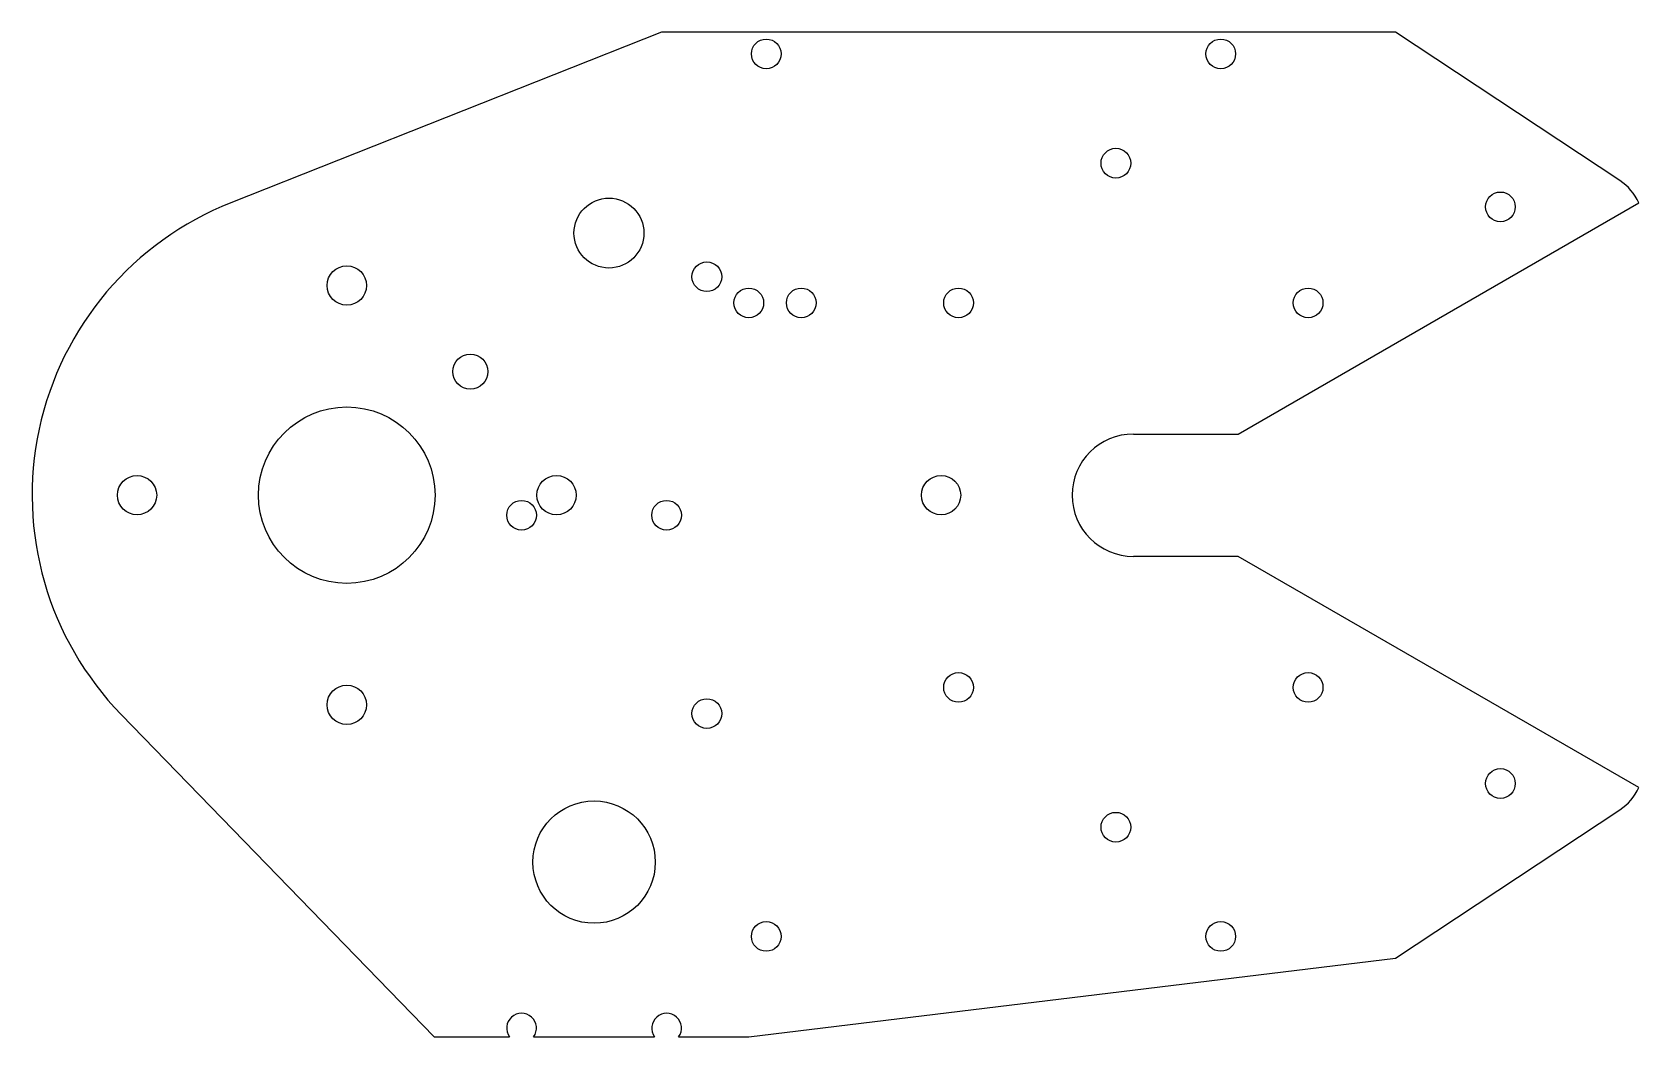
# Model space of a CAD drawing. Header units: millimetres. Extents: x -36 to 148, y -62 to 53.
import ezdxf

# ---------------------------------------------------------------- set-up
doc = ezdxf.new("R2010")
doc.units = ezdxf.units.MM
doc.layers.add('cut', color=7, linetype='Continuous')

msp = doc.modelspace()

# ---------------------------------------------------------------- linework, layer by layer
at = {"layer": 'cut'}
for p, q in [((36, 53), (-13.25, 33.47)), ((120, 53), (36, 53)), ((145.68, 36.01), (120, 53)), ((102, 7), (147.84, 33.47)), ((90, 7), (102, 7)), ((102, -7), (90, -7)), ((147.84, -33.47), (102, -7)), ((-25.8, -25.1), (10, -62)), ((120, -53), (145.68, -36.01)), ((46, -62), (120, -53)), ((10, -62), (18.63, -62)), ((21.37, -62), (35.23, -62)), ((37.97, -62), (46, -62))]:
    msp.add_line(p, q, dxfattribs=at)
for centre, radius in [((48, 50.5), 1.7), ((100, 50.5), 1.7), ((88, 38), 1.7), ((30, 30), 4), ((132, 33), 1.7), ((0, 24), 2.25), ((41.2, 25), 1.7), ((46, 22), 1.7), ((52, 22), 1.7), ((70, 22), 1.7), ((110, 22), 1.7), ((14.14, 14.14), 2), ((0, 0), 10.1), ((-24, 0), 2.25), ((24, 0), 2.25), ((68, 0), 2.25), ((20, -2.3), 1.7), ((36.6, -2.3), 1.7), ((0, -24), 2.25), ((70, -22), 1.7), ((110, -22), 1.7), ((41.2, -25), 1.7), ((132, -33), 1.7), ((28.3, -42), 7), ((88, -38), 1.7), ((48, -50.5), 1.7), ((100, -50.5), 1.7)]:
    msp.add_circle(centre, radius, dxfattribs=at)
for centre, radius, start, end in [((142.37, 31), 6, -335.7207, -303.4517), ((0, 0), 36, -248.4003, -135.7879), ((90, 0), 7, -270, -90), ((142.37, -31), 6, -416.5483, -384.2793), ((20, -61), 1.7, 323.9681, 576.0319), ((36.6, -61), 1.7, 323.9681, 576.0319)]:
    msp.add_arc(centre, radius, start, end, dxfattribs=at)

doc.saveas('drawing.dxf')
